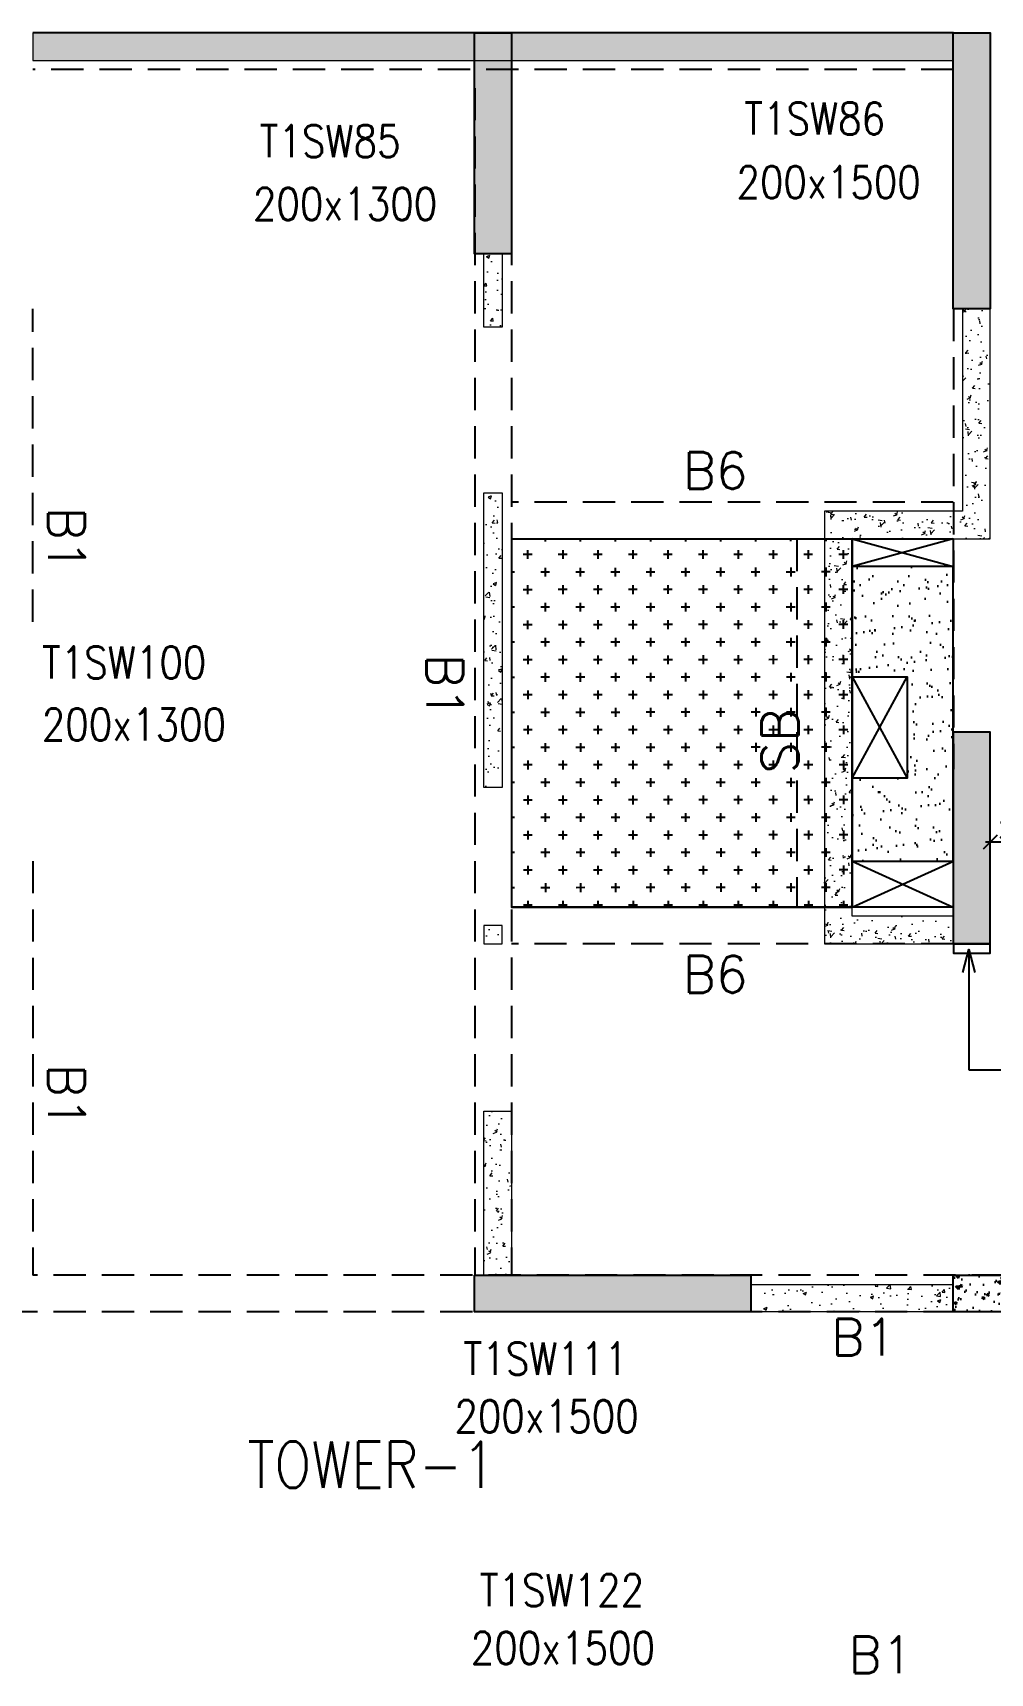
# Model space of a CAD drawing. Header units: millimetres. Extents: x 1078357 to 2594950, y -4969473 to -4636555.
# Drawn here: x 1987301 to 1992501, y -4662117 to -4653204 of the extents above; entities that cross this region are included whole.
import ezdxf

# ---------------------------------------------------------------- set-up
doc = ezdxf.new("R2010")
doc.units = ezdxf.units.MM
doc.header["$PDMODE"] = 35
doc.linetypes.add('CONTINOUS', pattern=[0])
doc.linetypes.add('HIDDEN', pattern=[0.375, 0.25, -0.125])
doc.layers.get('0').update_dxf_attribs({"lineweight": 0})
doc.layers.get('Defpoints').update_dxf_attribs({"lineweight": 0})
for name, color, linetype, lineweight in [('A-_ANOTDIMA_D-', 6, 'Continuous', 13), ('COL. NO.', 30, 'Continuous', 25), ('COL. SIZE', 7, 'Continuous', 25), ('DIM', 9, 'Continuous', 25), ('HATCH', 8, 'Continuous', 30), ('RCC UPSTAND', 43, 'Continuous', 30), ('S-NON STR RCC WALL', 8, 'Continuous', 0)]:
    doc.layers.add(name, color=color, linetype=linetype, lineweight=lineweight)
for name, color, linetype in [('B-200x325', 201, 'HIDDEN'), ('B-200x650', 241, 'HIDDEN'), ('B-300xSLAB THK.', 151, 'Continuous'), ('BK1-200x650', 241, 'HIDDEN'), ('DROP SLAB', 8, 'Continuous'), ('NON STR. RCC WALL', 6, 'Continuous'), ('S-COLUMN_SHEAR WALL', 1, 'Continuous'), ('SLAB FOLD', 8, 'Continuous'), ('TEXT', 7, 'Continuous')]:
    doc.layers.add(name, color=color, linetype=linetype)
doc.styles.add('Roman', font='romans')
doc.styles.add('ROMANS', font='romans.shx', dxfattribs={"width": 0.85})
doc.dimstyles.new('HARESH', dxfattribs={"dimtxt": 150, "dimasz": 75, "dimexe": 0, "dimexo": 0, "dimgap": 25, "dimtad": 1, "dimdec": 0, "dimdsep": 46, "dimtxsty": 'Roman', "dimblk": 'OBLIQUE', "dimcen": 225, "dimdle": 25, "dimclrd": 2, "dimclre": 2, "dimclrt": 7, "dimadec": 8, "dimazin": 1, "dimtfac": 1, "dimtdec": 0, "dimtmove": 0, "dimatfit": 0, "dimfxl": 1, "dimlwd": -1, "dimlwe": -1, "dimarcsym": 0})

# ---------------------------------------------------------------- blocks, each defined once
blk = doc.blocks.new('_Oblique')
at = {"color": 0, "linetype": 'ByBlock', "lineweight": -2}
blk.add_line((-0.5, -0.5), (0.5, 0.5), dxfattribs=at)
blk = doc.blocks.new('*D1513')
at = {"layer": 'Defpoints', "color": 0, "ltscale": 700, "transparency": 16777216}
for p in [(1992501.2, -4657601.2), (1992501.2, -4658003.3, 0), (1993175.9, -4658003.3, 0)]:
    blk.add_point(p, dxfattribs=at)
at = {"layer": 'DIM', "color": 2, "ltscale": 700, "transparency": 16777216}
for p, q in [((1993200.9, -4657601.2), (1992476.2, -4657601.2)), ((1992501.2, -4658003.3), (1992501.2, -4657601.2)), ((1993175.9, -4658003.3), (1993175.9, -4657601.2))]:
    blk.add_line(p, q, dxfattribs=at)
at = {"layer": 'DIM', "color": 2, "ltscale": 700, "transparency": 16777216, "xscale": 75, "yscale": 75, "zscale": 75, "rotation": 180}
blk.add_blockref('_Oblique', (1992501.2, -4657601.2), dxfattribs=at)
at = {"layer": 'DIM', "color": 2, "ltscale": 700, "transparency": 16777216, "xscale": 75, "yscale": 75, "zscale": 75}
blk.add_blockref('_Oblique', (1993175.9, -4657601.2), dxfattribs=at)
at = {"layer": 'DIM', "color": 7, "ltscale": 700, "transparency": 16777216, "insert": (1992838.5, -4657526.2), "char_height": 150, "attachment_point": 5, "style": 'Roman'}
blk.add_mtext('{\\H0.666667x;200x650}', dxfattribs=at)
blk = doc.blocks.new('G$CD63B60BD')
at = {"layer": 'COL. NO.', "linetype": 'Continuous', "style": 'ROMANS', "width": 0.85}
for s, p in [('T1SW86', (61839.4, 15346.7, -320.4)), ('T1SW85', (59207.6, 15224, -320.4)), ('T1SW100', (58025.2, 12391.2, -320.4)), ('T1SW111', (60314.4, 8609.2, -320.4)), ('T1SW122', (60403.1, 7350.6, -320.4))]:
    blk.add_text(s, height=175, dxfattribs=at).set_placement(p)
at = {"layer": 'COL. SIZE', "linetype": 'Continuous', "style": 'ROMANS', "width": 0.85}
for s, p in [('200x1500', (61797.3, 15000.9, -320.4)), ('200x1300', (59170.8, 14882.7, -320.4)), ('200x1300', (58024, 12054.3, -320.4)), ('200x1500', (60265.2, 8295.7, -320.4)), ('200x1500', (60354, 7037.1, -320.4))]:
    blk.add_text(s, height=175, dxfattribs=at).set_placement(p)

msp = doc.modelspace()

# ---------------------------------------------------------------- hatches: boundary and pattern name
at = {"layer": 'DROP SLAB'}
h = msp.add_hatch(dxfattribs=at)
h.set_pattern_fill('CROSS', color=8, scale=15, angle=0.03079)
h.set_pattern_definition([(180.03079016, (-1335090.53, 9384502.61), (-95.1987999, -95.3011726), [47.625, -142.875]), (270.03079016, (-1335114.35, 9384526.41), (95.3011726, -95.1987999), [47.625, -142.875])])
h.paths.add_polyline_path([(1991750.9, -4655954), (1989901.2, -4655954.2), (1989901.2, -4657954.1), (1991750.9, -4657953.9)])
at = {"layer": 'HATCH'}
h = msp.add_hatch(dxfattribs=at)
h.set_pattern_fill('AR-SAND', color=8, scale=3, angle=0.02985)
h.set_pattern_definition([(37.47015413, (-3039732.39, 18702404.82), (-4.72361136, 146.8264517), [0, -115.824, 0, -129.54, 0, -123.825]), (7.4701541, (-3039732.4, 18702404.82), (134.9689868, 214.9772528), [0, -62.484, 0, -104.394, 0, -40.005]), (327.4701541, (-3039826.12, 18702404.87), (237.2979035, 0.3075449), [0, -38.1, 0, -137.16, 0, -179.07]), (317.4701541, (-3039826.12, 18702404.87), (229.1017424, 66.759465), [0, -19.05, 0, -89.916, 0, -102.87])])
h.paths.add_polyline_path([(1992300.6, -4656103.8), (1991750.6, -4656103.8), (1991750.6, -4656703.8), (1992050.6, -4656703.8), (1992050.6, -4657253.8), (1991750.6, -4657253.7), (1991750.6, -4657703.8), (1992300.6, -4657703.8)])
at = {"layer": 'RCC UPSTAND'}
h = msp.add_hatch(dxfattribs=at)
h.set_pattern_fill('AR-CONC', color=8, scale=20, angle=90)
h.set_pattern_definition([(140, (-1216073.79, -7197373.38), (12.550427, 143.4520365), [15, -165]), (85, (-1216073.79, -7197373.38), (-150.438427, -27.7502667), [12, -132]), (190.4514445, (-1216072.74, -7197361.43), (-137.887998, 115.7017693), [12.7480384, -140.2284224]), (136.1842, (-1216113.79, -7197373.38), (33.103856, 213.448266), [22.5, -247.5]), (186.6356355, (-1216111.03, -7197355.6), (-194.82372, 186.932389), [19.122068, -210.342752]), (81.184164, (-1216113.8, -7197373.38), (-194.82372, 186.932389), [18, -198]), (111, (-1216103.79, -7197353.38), (80.523778, 119.3814104), [15, -165]), (56, (-1216103.79, -7197353.38), (-145.030009, 48.6630664), [12, -132]), (161.4514447, (-1216097.08, -7197343.43), (-64.5062306, 168.0444753), [12.748038, -140.2284224]), (127.5, (-1216073.79, -7197373.38), (-66.57877077, 2.43197106), [0, -130.4, 0, -134, 0, -132.5]), (97.5, (-1216073.79, -7197373.38), (-78.8823424, 52.6139075), [0, -76.4, 0, -127.4, 0, -50.5]), (57.5, (-1216073.79, -7197417.98), (4.51097435, 106.7644872), [0, -50, 0, -156, 0, -207]), (47.5, (-1216073.79, -7197437.98), (-20.0209965, 116.6372339), [0, -65, 0, -103.6, 0, -147])])
h.paths.add_polyline_path([(1993626.2, -4659953.9), (1993626.2, -4660153.9), (1992301.2, -4660153.9), (1992301.2, -4659953.9)])
at = {"layer": 'S-COLUMN_SHEAR WALL', "lineweight": 25}
h = msp.add_hatch(color=1, dxfattribs=at)
h.dxf.hatch_style = 1
h.paths.add_polyline_path([(1989701.2, -4654403.9), (1989901.2, -4654403.9), (1989901.2, -4653203.9), (1989701.2, -4653203.9)])
at = {"layer": 'S-COLUMN_SHEAR WALL', "lineweight": 25, "extrusion": (-1.00316e-06, 2.11765e-11, 1)}
h = msp.add_hatch(color=1, dxfattribs=at)
h.dxf.hatch_style = 1
h.paths.add_polyline_path([(1992301.2, -4653203.9), (1992501.2, -4653203.9), (1992501.2, -4654703.8), (1992301.2, -4654703.8)])
h = msp.add_hatch(color=1, dxfattribs=at)
h.dxf.hatch_style = 1
h.paths.add_polyline_path([(1992301.2, -4658153.9), (1992501.2, -4658153.9), (1992501.2, -4657003.8), (1992301.2, -4657003.8)])
at = {"layer": 'S-COLUMN_SHEAR WALL', "lineweight": 25}
h = msp.add_hatch(color=1, dxfattribs=at)
h.dxf.hatch_style = 1
h.paths.add_polyline_path([(1989701.2, -4659953.8), (1991201.2, -4659953.8), (1991201.2, -4660153.8), (1989701.2, -4660153.8)])
at = {"layer": 'S-NON STR RCC WALL'}
h = msp.add_hatch(dxfattribs=at)
h.set_pattern_fill('AR-CONC', color=256)
h.set_pattern_definition([(50, (-5507294, 27894427.33), (182.184669, -15.93908554), [19.05, -209.55]), (355, (-5507294, 27894427.33), (-35.2434214, 191.0568452), [15.24, -167.6405842]), (100.4514447, (-5507278.81, 27894426), (146.9412471, 175.1177519), [16.1900088, -178.0902446]), (46.1842, (-5507294, 27894478.13), (271.0790409, -42.042328), [28.575, -314.325]), (96.6355576, (-5507271.4, 27894474.62), (237.404134, 247.4261246), [24.2850231, -267.1356082]), (351.1841512, (-5507294, 27894478.13), (237.404134, 247.4261246), [22.859967, -251.459732]), (21, (-5507268.6, 27894465.43), (151.6143913, -102.2651982), [19.05, -209.55]), (326, (-5507268.6, 27894465.43), (61.8020283, 184.1879661), [15.24, -167.64]), (71.451445, (-5507255.96, 27894456.9), (213.4164193, 81.9227689), [16.1900088, -178.0899376]), (37.5, (-5507293.994, 27894427.326), (3.08860325, 84.55503887), [0, -165.608, 0, -170.18, 0, -168.275]), (7.5, (-5507293.99, 27894427.33), (66.8196625, 100.18057482), [0, -97.028, 0, -161.798, 0, -64.135]), (327.5, (-5507350.636, 27894427.326), (135.59059517, -5.72874399), [0, -63.5, 0, -198.12, 0, -262.89]), (317.5, (-5507376.04, 27894427.33), (148.1291814, 25.42649103), [0, -82.55, 0, -131.572, 0, -186.69])])
h.paths.add_polyline_path([(1992298.5, -4653203.8), (1987301.4, -4653203.8), (1987301.4, -4653353.8), (1992298.5, -4653353.8)])
h = msp.add_hatch(dxfattribs=at)
h.set_pattern_fill('AR-CONC', color=256, angle=180)
h.set_pattern_definition([(50, (1989814.44, -4793872.02), (182.18467, -15.93909), [19.05, -209.55]), (355, (1989814.44, -4793872.02), (-35.24342, 191.05685), [15.24, -167.64058]), (100.45144, (1989829.62, -4793873.35), (146.94125, 175.11775), [16.19, -178.09024]), (46.1842, (1989814.44, -4793821.22), (271.07904, -42.04233), [28.575, -314.325]), (96.63556, (1989837.03, -4793824.72), (237.40413, 247.4261), [24.285, -267.1356]), (351.18415, (1989814.44, -4793821.22), (237.40413, 247.4261), [22.85997, -251.45973]), (21, (1989839.84, -4793833.92), (151.61439, -102.2652), [19.05, -209.55]), (326, (1989839.84, -4793833.92), (61.80203, 184.18797), [15.24, -167.64]), (71.45144, (1989852.48, -4793842.44), (213.41642, 81.92277), [16.19, -178.08994]), (37.5, (1989814.44, -4793872.02), (3.088603, 84.55504), [0, -165.608, 0, -170.18, 0, -168.275]), (7.5, (1989814.44, -4793872.02), (66.81966, 100.180575), [0, -97.028, 0, -161.798, 0, -64.135]), (327.5, (1989757.8, -4793872.02), (135.590595, -5.728744), [0, -63.5, 0, -198.12, 0, -262.89]), (317.5, (1989732.4, -4793872.02), (148.12918, 25.42649), [0, -82.55, 0, -131.572, 0, -186.69])])
h.paths.add_polyline_path([(1989751.4, -4654403.8), (1989851.4, -4654403.8), (1989851.4, -4654803.8), (1989751.4, -4654803.8)])
h = msp.add_hatch(dxfattribs=at)
h.set_pattern_fill('AR-CONC', color=256)
h.set_pattern_definition([(50, (-4410069.28, 23210408.14), (182.184669, -15.9390855), [19.05, -209.55]), (355, (-4410069.28, 23210408.14), (-35.2434214, 191.0568452), [15.24, -167.6405842]), (100.4514447, (-4410054.1, 23210406.81), (146.9412471, 175.1177519), [16.1900088, -178.0902446]), (46.1842, (-4410069.28, 23210458.94), (271.0790409, -42.042328), [28.575, -314.325]), (96.6355576, (-4410046.7, 23210455.44), (237.404134, 247.4261246), [24.2850231, -267.1356082]), (351.1841512, (-4410069.28, 23210458.94), (237.404134, 247.4261246), [22.859967, -251.459732]), (21, (-4410043.88, 23210446.24), (151.6143913, -102.2651982), [19.05, -209.55]), (326, (-4410043.88, 23210446.24), (61.8020283, 184.1879661), [15.24, -167.64]), (71.451445, (-4410031.24, 23210437.72), (213.4164193, 81.9227689), [16.1900088, -178.0899376]), (37.5, (-4410069.28, 23210408.14), (3.08860325, 84.55503887), [0, -165.608, 0, -170.18, 0, -168.275]), (7.5, (-4410069.28, 23210408.14), (66.8196625, 100.18057482), [0, -97.028, 0, -161.798, 0, -64.135]), (327.5, (-4410125.92, 23210408.14), (135.59059517, -5.728744), [0, -63.5, 0, -198.12, 0, -262.89]), (317.5, (-4410151.32, 23210408.14), (148.1291814, 25.42649103), [0, -82.55, 0, -131.572, 0, -186.69])])
h.paths.add_polyline_path([(1991601.4, -4655803.8), (1991601.4, -4658153.8), (1992301.4, -4658153.8), (1992301.4, -4658003.8), (1991751.4, -4658003.8), (1991751.4, -4655953.8), (1992501.4, -4655953.8), (1992501.4, -4654703.8), (1992351.4, -4654703.8), (1992351.4, -4655803.8)])
h = msp.add_hatch(dxfattribs=at)
h.set_pattern_fill('AR-CONC', color=256, angle=180)
h.set_pattern_definition([(50, (3087039.16, -9477891.21), (182.184669, -15.9390855), [19.05, -209.55]), (355, (3087039.16, -9477891.2), (-35.2434214, 191.056845), [15.24, -167.640584]), (100.4514447, (3087054.34, -9477892.54), (146.941247, 175.117752), [16.190009, -178.0902446]), (46.1842, (3087039.16, -9477840.4), (271.079041, -42.042328), [28.575, -314.325]), (96.6355576, (3087061.75, -9477843.9), (237.404134, 247.426125), [24.285023, -267.135608]), (351.184151, (3087039.16, -9477840.4), (237.404134, 247.426125), [22.859967, -251.459732]), (21, (3087064.56, -9477853.11), (151.6143913, -102.265198), [19.05, -209.55]), (326, (3087064.56, -9477853.1), (61.802028, 184.187966), [15.24, -167.64]), (71.451445, (3087077.2, -9477861.63), (213.416419, 81.922769), [16.190009, -178.0899376]), (37.5, (3087039.16, -9477891.21), (3.08860325, 84.5550389), [0, -165.608, 0, -170.18, 0, -168.275]), (7.5, (3087039.16, -9477891.21), (66.8196625, 100.1805748), [0, -97.028, 0, -161.798, 0, -64.135]), (327.5, (3086982.515, -9477891.21), (135.5905952, -5.728744), [0, -63.5, 0, -198.12, 0, -262.89]), (317.5, (3086957.11, -9477891.21), (148.1291814, 25.426491), [0, -82.55, 0, -131.572, 0, -186.69])])
h.paths.add_polyline_path([(1989751.4, -4655703.8), (1989851.4, -4655703.8), (1989851.4, -4657303.8), (1989751.4, -4657303.8)])
h = msp.add_hatch(dxfattribs=at)
h.set_pattern_fill('AR-CONC', color=256, angle=180)
h.set_pattern_definition([(50, (3087025.94, -9479255.87), (182.184669, -15.9390855), [19.05, -209.55]), (355, (3087025.94, -9479255.87), (-35.2434214, 191.056845), [15.24, -167.640584]), (100.4514447, (3087041.12, -9479257.2), (146.941247, 175.117752), [16.190009, -178.0902446]), (46.1842, (3087025.94, -9479205.07), (271.079041, -42.042328), [28.575, -314.325]), (96.6355576, (3087048.53, -9479208.58), (237.404134, 247.426125), [24.285023, -267.135608]), (351.184151, (3087025.94, -9479205.07), (237.404134, 247.426125), [22.859967, -251.459732]), (21, (3087051.34, -9479217.77), (151.6143913, -102.265198), [19.05, -209.55]), (326, (3087051.34, -9479217.77), (61.802028, 184.187966), [15.24, -167.64]), (71.451445, (3087063.98, -9479226.3), (213.416419, 81.922769), [16.190009, -178.0899376]), (37.5, (3087025.94, -9479255.87), (3.08860325, 84.5550389), [0, -165.608, 0, -170.18, 0, -168.275]), (7.5, (3087025.94, -9479255.87), (66.8196625, 100.1805748), [0, -97.028, 0, -161.798, 0, -64.135]), (327.5, (3086969.3, -9479255.87), (135.5905952, -5.728744), [0, -63.5, 0, -198.12, 0, -262.89]), (317.5, (3086943.9, -9479255.87), (148.1291814, 25.426491), [0, -82.55, 0, -131.572, 0, -186.69])])
h.paths.add_polyline_path([(1989751.4, -4658153.8), (1989851.4, -4658153.8), (1989851.4, -4658053.8), (1989751.4, -4658053.8)])
h = msp.add_hatch(dxfattribs=at)
h.set_pattern_fill('AR-CONC', color=256, angle=180)
h.set_pattern_definition([(50, (-5461783.74, 27894427.32), (182.184669, -15.93908554), [19.05, -209.55]), (355, (-5461783.74, 27894427.32), (-35.2434214, 191.0568452), [15.24, -167.6405842]), (100.4514447, (-5461768.56, 27894425.99), (146.9412471, 175.1177519), [16.1900088, -178.0902446]), (46.1842, (-5461783.74, 27894478.12), (271.0790409, -42.042328), [28.575, -314.325]), (96.6355576, (-5461761.15, 27894474.62), (237.404134, 247.4261246), [24.2850231, -267.1356082]), (351.1841512, (-5461783.74, 27894478.12), (237.404134, 247.4261246), [22.859967, -251.459732]), (21, (-5461758.34, 27894465.42), (151.6143913, -102.2651982), [19.05, -209.55]), (326, (-5461758.34, 27894465.42), (61.8020283, 184.1879661), [15.24, -167.64]), (71.451445, (-5461745.7, 27894456.9), (213.4164193, 81.9227689), [16.1900088, -178.0899376]), (37.5, (-5461783.74, 27894427.32), (3.08860325, 84.55503887), [0, -165.608, 0, -170.18, 0, -168.275]), (7.5, (-5461783.74, 27894427.32), (66.8196625, 100.18057482), [0, -97.028, 0, -161.798, 0, -64.135]), (327.5, (-5461840.38, 27894427.32), (135.59059517, -5.72874399), [0, -63.5, 0, -198.12, 0, -262.89]), (317.5, (-5461865.78, 27894427.32), (148.1291814, 25.42649103), [0, -82.55, 0, -131.572, 0, -186.69])])
h.paths.add_polyline_path([(1989751.4, -4659063.8), (1989901.4, -4659063.8), (1989901.4, -4659953.7), (1989751.4, -4659953.7)])
at = {"layer": 'S-NON STR RCC WALL', "ltscale": 700}
h = msp.add_hatch(dxfattribs=at)
h.set_pattern_fill('AR-CONC', color=256)
h.set_pattern_definition([(50, (1951234.82, -4802138.5), (182.18467, -15.93909), [19.05, -209.55]), (355, (1951234.82, -4802138.5), (-35.24342, 191.05685), [15.24, -167.64058]), (100.45144, (1951250, -4802139.83), (146.94125, 175.11775), [16.19, -178.09024]), (46.1842, (1951234.82, -4802087.7), (271.07904, -42.04233), [28.575, -314.325]), (96.63556, (1951257.4, -4802091.2), (237.40413, 247.42612), [24.285, -267.1356]), (351.18415, (1951234.82, -4802087.7), (237.40413, 247.4261), [22.85997, -251.45973]), (21, (1951260.22, -4802100.4), (151.61439, -102.2652), [19.05, -209.55]), (326, (1951260.22, -4802100.4), (61.80203, 184.18797), [15.24, -167.64]), (71.45144, (1951272.85, -4802108.92), (213.41642, 81.92277), [16.19, -178.08994]), (37.5, (1951234.82, -4802138.5), (3.088603, 84.55504), [0, -165.608, 0, -170.18, 0, -168.275]), (7.5, (1951234.82, -4802138.5), (66.81966, 100.180575), [0, -97.028, 0, -161.798, 0, -64.135]), (327.5, (1951178.18, -4802138.5), (135.590595, -5.728744), [0, -63.5, 0, -198.12, 0, -262.89]), (317.5, (1951152.78, -4802138.5), (148.12918, 25.42649), [0, -82.55, 0, -131.572, 0, -186.69])])
h.paths.add_polyline_path([(1992301.2, -4660153.8), (1991201.2, -4660153.8), (1991201.2, -4660003.8), (1992301.2, -4660003.8)])

# ---------------------------------------------------------------- linework, layer by layer
at = {"layer": 'B-200x325', "ltscale": 700}
for p, q in [((1992301.2, -4655754.2, 0), (1989901.2, -4655754.2, 0)), ((1992301, -4658154, 0), (1989901.2, -4658154, 0))]:
    msp.add_line(p, q, dxfattribs=at)
at = {"layer": 'B-200x325', "linetype": 'Continuous', "ltscale": 700}
for p, q in [((1992301.2, -4655954.2, 0), (1989901.2, -4655954.2, 0)), ((1992301, -4657954, 0), (1989901.2, -4657954, 0))]:
    msp.add_line(p, q, dxfattribs=at)
at = {"layer": 'B-200x650', "linetype": 'CONTINOUS', "ltscale": 700}
msp.add_line((1992301.4, -4653203.8, 0), (1987301.4, -4653203.8, 0), dxfattribs=at)
at = {"layer": 'B-200x650', "linetype": 'HIDDEN', "ltscale": 700}
for p, q in [((1992301.4, -4653403.8, 0), (1987301.4, -4653403.8, 0)), ((1989701.4, -4653503.9, 0), (1989701.4, -4659953.7, 0)), ((1989901.4, -4653503.8, 0), (1989901.4, -4659953.7, 0)), ((1987301.4, -4656403.8, 0), (1987301.4, -4654703.8, 0)), ((1992301.4, -4654703.8, 0), (1992301.4, -4657203.8, 0)), ((1987301.4, -4657703.9, 0), (1987301.4, -4659953.8, 0)), ((1993626.2, -4659953.7, 0), (1987301.4, -4659953.7, 0)), ((1993626.2, -4660153.7, 0), (1981426.2, -4660153.7, 0))]:
    msp.add_line(p, q, dxfattribs=at)
at = {"layer": 'B-300xSLAB THK.', "linetype": 'HIDDEN', "ltscale": 700}
msp.add_line((1991450.9, -4655954.2, 0), (1991450.9, -4657954, 0), dxfattribs=at)
at = {"layer": 'B-300xSLAB THK.', "linetype": 'ByBlock', "ltscale": 700}
msp.add_line((1991750.9, -4655954.2, 0), (1991750.9, -4657954, 0), dxfattribs=at)
at = {"layer": 'BK1-200x650', "linetype": 'Continuous', "ltscale": 700, "elevation": 0}
msp.add_lwpolyline([(1992501.5, -4658153.9), (1992301.5, -4658153.9), (1992301.5, -4658204.1), (1992501.5, -4658204.1)], close=True, dxfattribs=at)
at = {"layer": 'DROP SLAB', "color": 3, "linetype": 'CONTINOUS', "ltscale": 500}
for p, q in [((1992300.9, -4655953.9, 0), (1991750.9, -4656103.9, 0)), ((1991751.7, -4655954.1, 0), (1992300.9, -4656103.9, 0)), ((1991751.2, -4656703.8, 0), (1992051.3, -4657253.8, 0)), ((1991751.2, -4657253.8, 0), (1992051.3, -4656703.8, 0)), ((1991751.4, -4657703.9, 0), (1992301.2, -4657953.9, 0)), ((1991751.4, -4657953.9, 0), (1992301.4, -4657703.9, 0))]:
    msp.add_line(p, q, dxfattribs=at)
at = {"layer": 'DROP SLAB', "color": 3, "linetype": 'CONTINOUS', "ltscale": 500, "elevation": 0}
for points in [[(1991750.9, -4655954), (1989901.2, -4655954.2), (1989901.2, -4657954.1), (1991750.9, -4657953.9)], [(1991750.9, -4655954.1), (1992300.9, -4655954.1), (1992300.9, -4656103.9), (1991750.9, -4656103.9)], [(1991751.3, -4656703.8), (1992051.3, -4656703.8), (1992051.3, -4657253.8), (1991751.3, -4657253.8)], [(1991751.4, -4657703.9), (1992301.2, -4657703.9), (1992301.2, -4657953.9), (1991751.4, -4657953.9)]]:
    msp.add_lwpolyline(points, close=True, dxfattribs=at)
at = {"layer": 'NON STR. RCC WALL', "elevation": 0}
msp.add_lwpolyline([(1993626.2, -4659953.9), (1993626.2, -4660153.9), (1992301.2, -4660153.9), (1992301.2, -4659953.9)], close=True, dxfattribs=at)
at = {"layer": 'S-COLUMN_SHEAR WALL', "color": 1, "lineweight": 25, "elevation": 0}
for points in [[(1989701.2, -4653203.9), (1989901.2, -4653203.9), (1989901.2, -4654403.9), (1989701.2, -4654403.9)], [(1989701.2, -4659953.8), (1991201.2, -4659953.8), (1991201.2, -4660153.8), (1989701.2, -4660153.8)]]:
    msp.add_lwpolyline(points, close=True, dxfattribs=at)
at = {"layer": 'S-COLUMN_SHEAR WALL', "color": 1, "lineweight": 25, "extrusion": (-1.00316e-06, 2.11765e-11, 1), "elevation": -2}
for points in [[(1992301.2, -4653203.9), (1992501.2, -4653203.9), (1992501.2, -4654703.8), (1992301.2, -4654703.8)], [(1992301.2, -4658153.9), (1992501.2, -4658153.9), (1992501.2, -4657003.8), (1992301.2, -4657003.8)]]:
    msp.add_lwpolyline(points, close=True, dxfattribs=at)
at = {"layer": 'S-NON STR RCC WALL', "elevation": 0}
for points in [[(1992298.5, -4653203.8), (1987301.4, -4653203.8), (1987301.4, -4653353.8), (1992298.5, -4653353.8)], [(1989751.4, -4654403.8), (1989851.4, -4654403.8), (1989851.4, -4654803.8), (1989751.4, -4654803.8)], [(1991601.4, -4655803.8), (1991601.4, -4658153.8), (1992301.4, -4658153.8), (1992301.4, -4658003.8), (1991751.4, -4658003.8), (1991751.4, -4655953.8), (1992501.4, -4655953.8), (1992501.4, -4654703.8), (1992351.4, -4654703.8), (1992351.4, -4655803.8)]]:
    msp.add_lwpolyline(points, close=True, dxfattribs=at)
at = {"layer": 'S-NON STR RCC WALL', "ltscale": 700, "elevation": 0}
for points in [[(1989751.4, -4655703.8), (1989851.4, -4655703.8), (1989851.4, -4657303.8), (1989751.4, -4657303.8)], [(1989751.4, -4658153.8), (1989851.4, -4658153.8), (1989851.4, -4658053.8), (1989751.4, -4658053.8)], [(1989751.4, -4659063.8), (1989901.4, -4659063.8), (1989901.4, -4659953.7), (1989751.4, -4659953.7)], [(1992301.2, -4660153.8), (1991201.2, -4660153.8), (1991201.2, -4660003.8), (1992301.2, -4660003.8)]]:
    msp.add_lwpolyline(points, close=True, dxfattribs=at)
at = {"layer": 'SLAB FOLD', "color": 8, "ltscale": 1000, "elevation": 0}
msp.add_lwpolyline([(1992300.6, -4656103.8), (1991750.6, -4656103.8), (1991750.6, -4656703.8), (1992050.6, -4656703.8), (1992050.6, -4657253.8), (1991750.6, -4657253.7), (1991750.6, -4657703.8), (1992300.6, -4657703.8), (1992300.6, -4656103.8)], dxfattribs=at)

# ---------------------------------------------------------------- block references
at = {"layer": 'A-_ANOTDIMA_D-', "color": 2, "ltscale": 700}
msp.add_blockref('G$CD63B60BD', (1929326.2, -4669103.8, 0), dxfattribs=at)

# ---------------------------------------------------------------- texts
at = {"layer": 'B-200x325', "linetype": 'Continuous', "ltscale": 700, "style": 'ROMANS'}
for p in [(1990831.7, -4655682, -2.7), (1990831.7, -4658419.2, -2.7)]:
    msp.add_text('B6', height=200, rotation=0.00055, dxfattribs=at).set_placement(p)
at = {"layer": 'B-200x650', "linetype": 'HIDDEN', "ltscale": 500, "style": 'ROMANS'}
for rotation, p in [(269.99906, (1987384.6, -4655778.8, -2.7)), (269.99906, (1989439.4, -4656578.8, -2.7)), (269.99906, (1987384.6, -4658805.7, -2.7)), (359.99906, (1991638.4, -4660391, -2.7)), (0.00094, (1991731.8, -4662116.6, -2.7))]:
    msp.add_text('B1', height=200, rotation=rotation, dxfattribs=at).set_placement(p)
at = {"layer": 'B-300xSLAB THK.', "linetype": 'Continuous', "ltscale": 700, "style": 'ROMANS'}
msp.add_text('SB', height=200, rotation=90.00094, dxfattribs=at).set_placement((1991460, -4657228.2, -2.7))
at = {"layer": 'TEXT', "color": 6, "insert": (1989816, -4660858.6, 0.1), "char_height": 250, "width": 162, "attachment_point": 3, "rotation": 0.00094, "style": 'ROMANS'}
msp.add_mtext('TOWER-1', dxfattribs=at)

# ---------------------------------------------------------------- dimensions: what is measured, and where the dimension line sits
at = {"layer": 'DIM', "ltscale": 700}
dim = msp.add_linear_dim(base=(1992501.2, -4657601.2, 0), p1=(1993175.9, -4658003.3, 0), p2=(1992501.2, -4658003.3, 0), text='{\\H0.666667x;200x650}', dimstyle='HARESH', override={"dimtxsty": 'Roman', "dimtmove": 1}, dxfattribs=at)
dim.commit()
dim.dimension.update_dxf_attribs({"geometry": '*D1513', "text_midpoint": (1992838.5, -4657526.2, 0)})

# ---------------------------------------------------------------- leaders
at = {"layer": 'BK1-200x650', "linetype": 'Continuous', "ltscale": 700}
msp.add_leader([(1992385, -4658184.2, 0), (1992385, -4658838.1, 0), (1992643.8, -4658838.1, 0)], dimstyle='HARESH', override={"dimasz": 125, "dimgap": 25, "dimtad": 0, "dimldrblk": 'Open30'}, dxfattribs=at)

doc.saveas('drawing.dxf')
